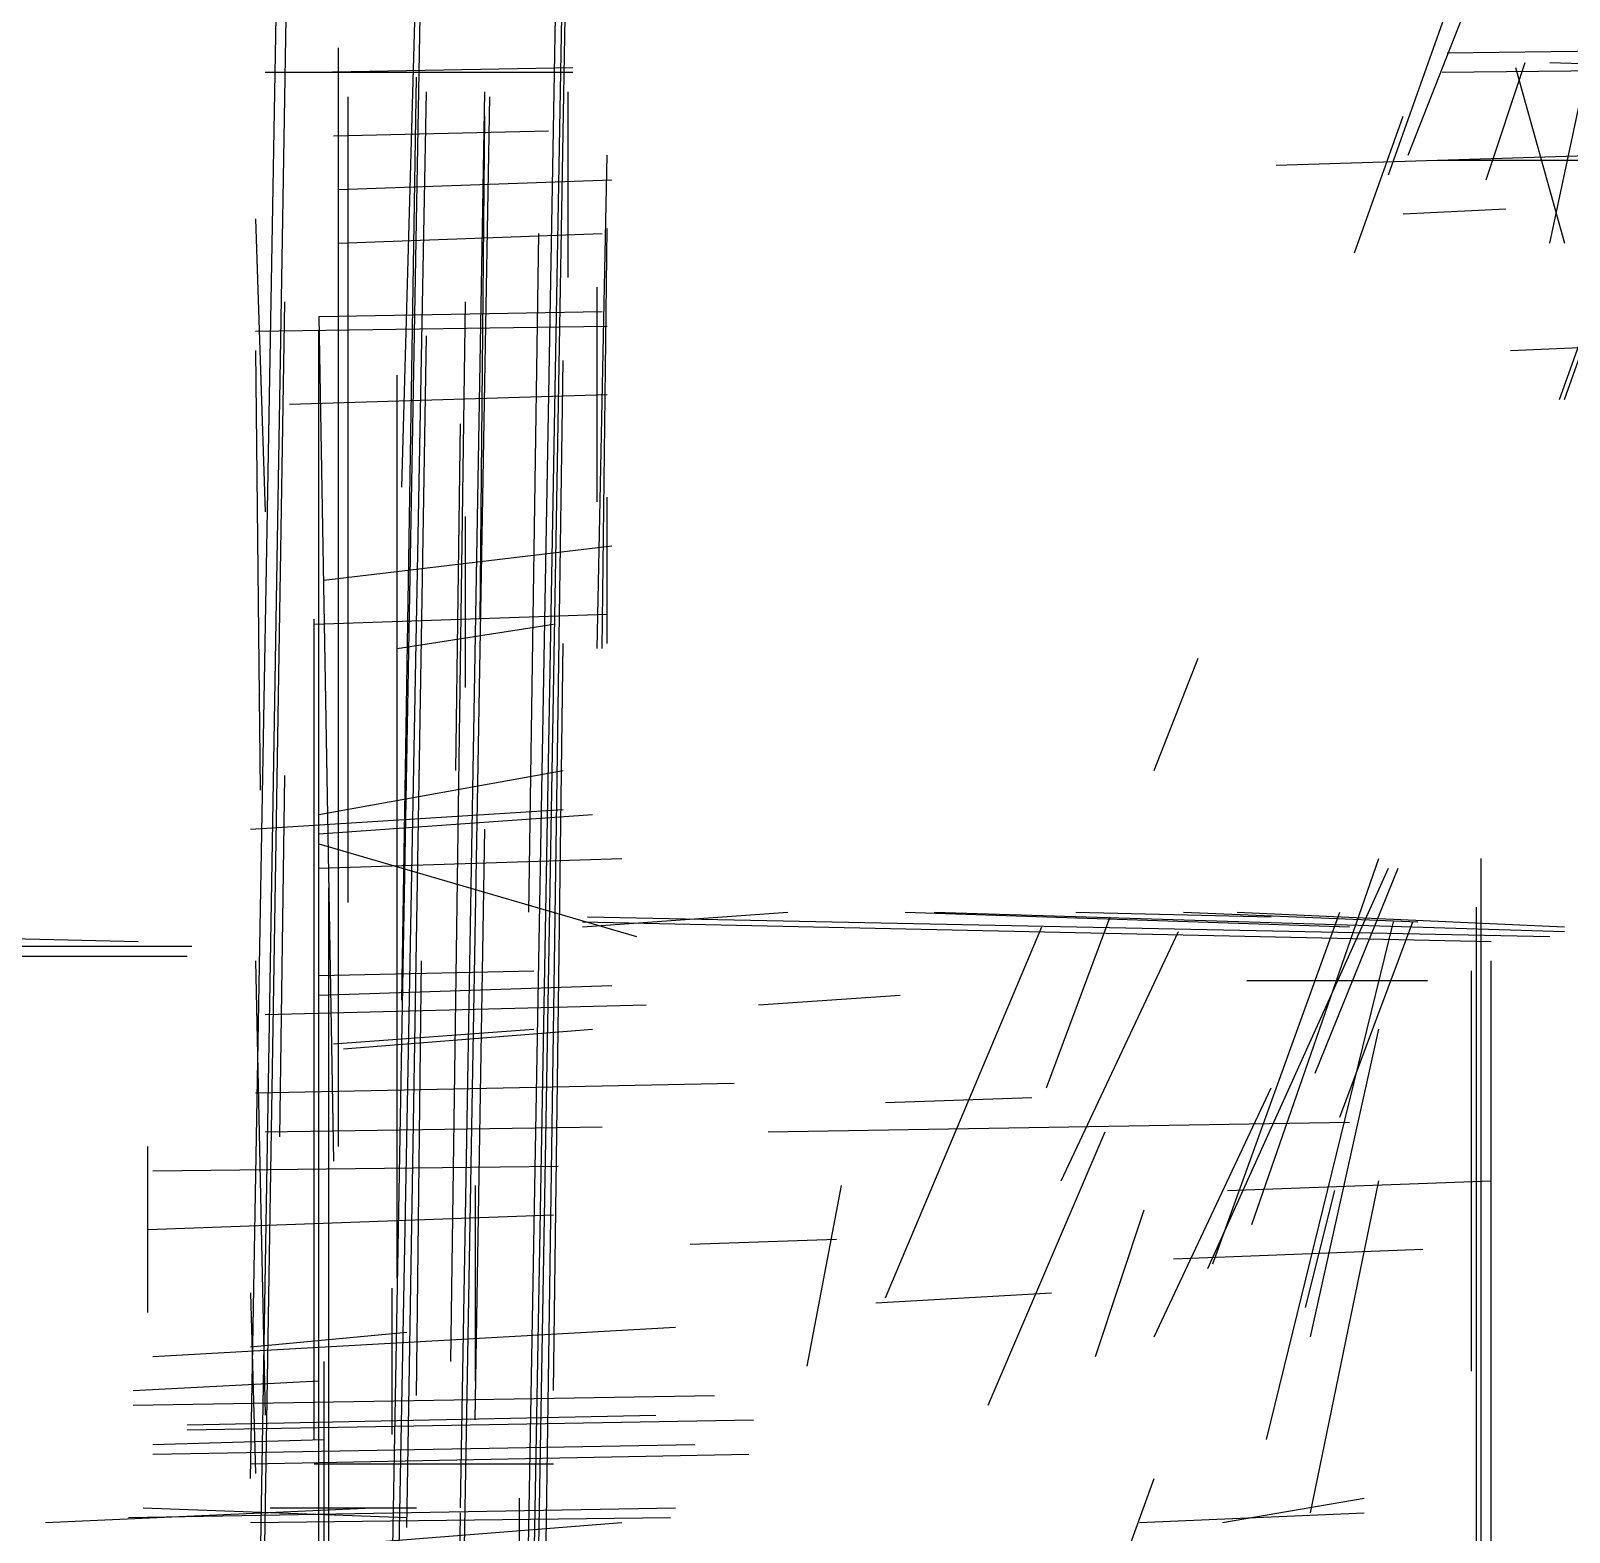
# Model space of a CAD drawing. Header units: metres. Extents: x 0.1 to 46.8, y -33.1 to 0.
# Drawn here: x 4.87 to 8.02, y -16.53 to -13.455 of the extents above; entities that cross this region are included whole.
import ezdxf

# ---------------------------------------------------------------- set-up
doc = ezdxf.new("R2010")
doc.units = ezdxf.units.M
doc.layers.add('Lines', color=7, linetype='Continuous')
doc.layers.add('Walls', color=2, linetype='Continuous')

msp = doc.modelspace()

# ---------------------------------------------------------------- linework, layer by layer
at = {"layer": 'Lines'}
for p, q in [((5.76, -23.91), (6.05, -7.4)), ((5.85, -19.49), (6.06, -7.59)), ((5.29, -19.6), (5.49, -7.62)), ((5.56, -19.48), (5.77, -7.6)), ((5.86, -19.5), (6.06, -7.83)), ((5.32, -16.42), (5.4, -11.88)), ((7.65, -13.75), (7.82, -13.27)), ((5.63, -14.39), (5.66, -13.31)), ((8.01, -14.21), (8.33, -13.31)), ((7.69, -13.71), (7.82, -13.38)), ((7.98, -13.89), (8.07, -13.47)), ((5.5, -15.74), (5.5, -13.49)), ((7.77, -13.5), (8.56, -13.49)), ((5.35, -13.54), (5.98, -13.54)), ((5.45, -13.54), (5.98, -13.53)), ((7.76, -13.54), (8.67, -13.53)), ((7.85, -13.76), (7.93, -13.52)), ((7.91, -13.53), (8.01, -13.89)), ((7.98, -13.52), (8.31, -13.53)), ((5.63, -15.44), (5.66, -13.55)), ((5.52, -15.24), (5.52, -13.59)), ((5.57, -19.48), (5.68, -13.58)), ((5.73, -18.19), (5.81, -13.59)), ((5.75, -16.48), (5.8, -13.58)), ((5.97, -13.96), (5.97, -13.58)), ((5.79, -14.66), (5.8, -13.63)), ((7.58, -13.91), (7.68, -13.63)), ((5.49, -13.67), (5.93, -13.66)), ((6.03, -14.72), (6.05, -13.71)), ((7.42, -13.73), (8.08, -13.71)), ((7.75, -13.72), (8.06, -13.72)), ((5.5, -13.78), (6.06, -13.76)), ((7.68, -13.83), (7.89, -13.82)), ((5.33, -13.84), (5.35, -14.44)), ((5.5, -13.89), (6.04, -13.87)), ((5.89, -15.26), (5.91, -13.87)), ((6.04, -14.72), (6.05, -13.86)), ((8, -14.21), (8.1, -13.93)), ((6.03, -14.42), (6.03, -13.98)), ((5.3, -19.6), (5.39, -14.01)), ((5.73, -16.18), (5.76, -14.01)), ((5.46, -14.04), (6.04, -14.03)), ((5.46, -14.04), (5.49, -15.77)), ((5.33, -14.07), (6.05, -14.06)), ((5.46, -17.49), (5.46, -14.07)), ((5.64, -16.52), (5.68, -14.08)), ((5.33, -14.11), (5.34, -15.01)), ((7.9, -14.11), (8.13, -14.1)), ((5.92, -16.94), (5.96, -14.13)), ((5.62, -16.01), (5.62, -14.16)), ((5.4, -14.22), (6.05, -14.2)), ((5.74, -14.97), (5.75, -14.26)), ((6.05, -14.71), (6.05, -14.41)), ((5.76, -14.8), (5.76, -14.45)), ((5.47, -14.58), (6.06, -14.51)), ((5.45, -14.67), (6.05, -14.65)), ((5.45, -16.34), (5.45, -14.66)), ((5.62, -14.72), (5.94, -14.67)), ((5.94, -16.24), (5.96, -14.71)), ((7.17, -14.97), (7.26, -14.74)), ((5.38, -15.72), (5.39, -14.98)), ((5.46, -15.06), (5.96, -14.97)), ((5.32, -15.09), (5.96, -15.05)), ((5.46, -15.1), (6.02, -15.06)), ((5.78, -16.3), (5.8, -15.09)), ((5.46, -15.12), (6.11, -15.31)), ((5.46, -15.17), (6.08, -15.15)), ((7.37, -15.9), (7.63, -15.15)), ((7.84, -18.29), (7.84, -15.15)), ((7.28, -15.99), (7.65, -15.17)), ((7.5, -15.59), (7.67, -15.17)), ((5.48, -16.92), (5.48, -15.21)), ((6, -15.29), (6.42, -15.26)), ((6.01, -15.27), (7.98, -15.31)), ((6.66, -15.26), (7.57, -15.29)), ((6.72, -15.26), (8.01, -15.3)), ((6.95, -15.62), (7.08, -15.27)), ((7.01, -15.26), (7.41, -15.27)), ((7.23, -15.26), (7.71, -15.28)), ((7.29, -15.98), (7.55, -15.26)), ((7.34, -15.26), (8.01, -15.29)), ((7.83, -18.3), (7.83, -15.25)), ((4.26, -15.3), (5.09, -15.32)), ((6, -15.28), (7.86, -15.32)), ((6.62, -16.05), (6.94, -15.29)), ((6.98, -15.81), (7.22, -15.3)), ((7.4, -16.34), (7.66, -15.28)), ((7.55, -15.68), (7.7, -15.28)), ((2.46, -15.33), (5.2, -15.33)), ((1.97, -15.35), (5.19, -15.35)), ((5.33, -15.36), (5.35, -16.29)), ((5.66, -16.25), (5.67, -15.36)), ((7.86, -18.28), (7.86, -15.36)), ((5.46, -15.39), (5.9, -15.38)), ((7.36, -15.4), (7.73, -15.4)), ((7.82, -16.2), (7.82, -15.38)), ((5.46, -15.43), (6.06, -15.41)), ((6.36, -15.45), (6.65, -15.43)), ((5.35, -15.47), (6.13, -15.45)), ((5.49, -15.53), (5.9, -15.5)), ((5.51, -15.54), (6.02, -15.5)), ((7.49, -16.13), (7.63, -15.5)), ((5.33, -15.63), (6.31, -15.61)), ((7.17, -16.13), (7.41, -15.62)), ((6.62, -15.65), (6.92, -15.64)), ((5.35, -15.71), (6.04, -15.7)), ((6.38, -15.71), (7.57, -15.69)), ((6.83, -16.27), (7.07, -15.71)), ((5.11, -16.08), (5.11, -15.74)), ((5.12, -15.79), (5.95, -15.78)), ((7.32, -15.83), (7.86, -15.81)), ((7.49, -16.49), (7.63, -15.81)), ((5.78, -15.82), (5.78, -16.22)), ((6.46, -16.19), (6.53, -15.82)), ((7.48, -16.07), (7.54, -15.83)), ((7.05, -16.17), (7.15, -15.87)), ((5.11, -15.91), (5.94, -15.88)), ((6.22, -15.94), (6.52, -15.93)), ((7.21, -15.97), (7.72, -15.95)), ((5.61, -16.33), (5.61, -16.03)), ((5.32, -16.04), (5.33, -16.41)), ((6.6, -16.06), (6.96, -16.04)), ((5.12, -16.17), (6.19, -16.11)), ((5.32, -16.15), (5.64, -16.12)), ((5.47, -16.18), (5.47, -16.74)), ((5.08, -16.24), (5.46, -16.22)), ((5.08, -16.27), (6.27, -16.25)), ((5.19, -16.31), (6.15, -16.29)), ((5.19, -16.32), (6.35, -16.3)), ((5.12, -16.35), (5.47, -16.34)), ((5.12, -16.37), (6.23, -16.35)), ((5.32, -16.39), (6.34, -16.37)), ((5.45, -16.39), (5.94, -16.39)), ((7.09, -16.64), (7.17, -16.42)), ((5.87, -16.46), (5.87, -16.81)), ((7.31, -16.51), (7.6, -16.46)), ((4.9, -16.51), (5.57, -16.48)), ((5.07, -16.5), (6.19, -16.48)), ((5.1, -16.48), (5.64, -16.5)), ((5.32, -16.51), (6.18, -16.5)), ((5.36, -16.48), (5.66, -16.48)), ((5.74, -17.42), (5.75, -16.49)), ((7.14, -16.51), (7.6, -16.49)), ((5.07, -16.59), (6.08, -16.51))]:
    msp.add_line(p, q, dxfattribs=at)
at = {"layer": 'Walls'}
for p, q in [((5.76, -23.91), (6.05, -7.4)), ((5.76, -23.91), (6.05, -7.4)), ((5.76, -23.91), (6.05, -7.4)), ((5.76, -23.91), (6.05, -7.4)), ((5.76, -23.91), (6.05, -7.4)), ((5.76, -23.91), (6.05, -7.4)), ((5.76, -23.91), (6.05, -7.4)), ((5.76, -23.91), (6.05, -7.4)), ((5.76, -23.91), (6.05, -7.4)), ((5.76, -23.91), (6.05, -7.4)), ((5.76, -23.91), (6.05, -7.4)), ((5.76, -23.91), (6.05, -7.4)), ((5.85, -19.49), (6.06, -7.59)), ((5.85, -19.49), (6.06, -7.59)), ((5.85, -19.49), (6.06, -7.59)), ((5.85, -19.49), (6.06, -7.59)), ((5.85, -19.49), (6.06, -7.59)), ((5.85, -19.49), (6.06, -7.59)), ((5.85, -19.49), (6.06, -7.59)), ((5.29, -19.6), (5.49, -7.62)), ((5.29, -19.6), (5.49, -7.62)), ((5.29, -19.6), (5.49, -7.62)), ((5.29, -19.6), (5.49, -7.62)), ((5.29, -19.6), (5.49, -7.62)), ((5.29, -19.6), (5.49, -7.62)), ((5.29, -19.6), (5.49, -7.62)), ((5.29, -19.6), (5.49, -7.62)), ((5.29, -19.6), (5.49, -7.62)), ((5.56, -19.48), (5.77, -7.6)), ((5.56, -19.48), (5.77, -7.6)), ((5.56, -19.48), (5.77, -7.6)), ((5.56, -19.48), (5.77, -7.6)), ((5.56, -19.48), (5.77, -7.6)), ((5.56, -19.48), (5.77, -7.6)), ((5.56, -19.48), (5.77, -7.6)), ((5.56, -19.48), (5.77, -7.6)), ((5.56, -19.48), (5.77, -7.6)), ((5.56, -19.48), (5.77, -7.6)), ((5.86, -19.5), (6.06, -7.83)), ((5.86, -19.5), (6.06, -7.83)), ((5.86, -19.5), (6.06, -7.83)), ((5.86, -19.5), (6.06, -7.83)), ((5.86, -19.5), (6.06, -7.83)), ((5.86, -19.5), (6.06, -7.83)), ((5.86, -19.5), (6.06, -7.83)), ((5.86, -19.5), (6.06, -7.83)), ((5.32, -16.42), (5.4, -11.88)), ((5.32, -16.42), (5.4, -11.88)), ((5.32, -16.42), (5.4, -11.88)), ((5.32, -16.42), (5.4, -11.88)), ((5.32, -16.42), (5.4, -11.88)), ((5.32, -16.42), (5.4, -11.88)), ((5.32, -16.42), (5.4, -11.88)), ((5.32, -16.42), (5.4, -11.88)), ((5.32, -16.42), (5.4, -11.88)), ((5.32, -16.42), (5.4, -11.88)), ((5.32, -16.42), (5.4, -11.88)), ((5.32, -16.42), (5.4, -11.88)), ((5.32, -16.42), (5.4, -11.88)), ((5.32, -16.42), (5.4, -11.88)), ((7.65, -13.75), (7.82, -13.27)), ((7.65, -13.75), (7.82, -13.27)), ((7.65, -13.75), (7.82, -13.27)), ((7.65, -13.75), (7.82, -13.27)), ((5.63, -14.39), (5.66, -13.31)), ((5.63, -14.39), (5.66, -13.31)), ((5.63, -14.39), (5.66, -13.31)), ((5.63, -14.39), (5.66, -13.31)), ((5.63, -14.39), (5.66, -13.31)), ((5.63, -14.39), (5.66, -13.31)), ((5.63, -14.39), (5.66, -13.31)), ((5.63, -14.39), (5.66, -13.31)), ((5.63, -14.39), (5.66, -13.31)), ((5.63, -14.39), (5.66, -13.31)), ((5.63, -14.39), (5.66, -13.31)), ((5.63, -14.39), (5.66, -13.31)), ((5.63, -14.39), (5.66, -13.31)), ((5.63, -14.39), (5.66, -13.31)), ((5.63, -14.39), (5.66, -13.31)), ((8.01, -14.21), (8.33, -13.31)), ((8.01, -14.21), (8.33, -13.31)), ((8.01, -14.21), (8.33, -13.31)), ((5.5, -15.74), (5.5, -13.49)), ((5.5, -15.74), (5.5, -13.49)), ((5.5, -15.74), (5.5, -13.49)), ((5.5, -15.74), (5.5, -13.49)), ((5.5, -15.74), (5.5, -13.49)), ((5.5, -15.74), (5.5, -13.49)), ((5.5, -15.74), (5.5, -13.49)), ((5.5, -15.74), (5.5, -13.49)), ((5.5, -15.74), (5.5, -13.49)), ((5.5, -15.74), (5.5, -13.49)), ((5.5, -15.74), (5.5, -13.49)), ((5.5, -15.74), (5.5, -13.49)), ((5.5, -15.74), (5.5, -13.49)), ((5.5, -15.74), (5.5, -13.49)), ((5.5, -15.74), (5.5, -13.49)), ((5.5, -15.74), (5.5, -13.49)), ((5.5, -15.74), (5.5, -13.49)), ((7.77, -13.5), (8.56, -13.49)), ((7.77, -13.5), (8.56, -13.49)), ((7.77, -13.5), (8.56, -13.49)), ((5.35, -13.54), (5.98, -13.54)), ((5.35, -13.54), (5.98, -13.54)), ((5.35, -13.54), (5.98, -13.54)), ((5.35, -13.54), (5.98, -13.54)), ((5.35, -13.54), (5.98, -13.54)), ((5.35, -13.54), (5.98, -13.54)), ((5.35, -13.54), (5.98, -13.54)), ((5.35, -13.54), (5.98, -13.54)), ((5.35, -13.54), (5.98, -13.54)), ((5.35, -13.54), (5.98, -13.54)), ((5.45, -13.54), (5.98, -13.53)), ((5.45, -13.54), (5.98, -13.53)), ((5.45, -13.54), (5.98, -13.53)), ((5.45, -13.54), (5.98, -13.53)), ((5.45, -13.54), (5.98, -13.53)), ((5.45, -13.54), (5.98, -13.53)), ((5.45, -13.54), (5.98, -13.53)), ((5.45, -13.54), (5.98, -13.53)), ((5.45, -13.54), (5.98, -13.53)), ((5.45, -13.54), (5.98, -13.53)), ((7.76, -13.54), (8.67, -13.53)), ((7.76, -13.54), (8.67, -13.53)), ((7.76, -13.54), (8.67, -13.53)), ((5.63, -15.44), (5.66, -13.55)), ((5.63, -15.44), (5.66, -13.55)), ((5.63, -15.44), (5.66, -13.55)), ((5.63, -15.44), (5.66, -13.55)), ((5.63, -15.44), (5.66, -13.55)), ((5.63, -15.44), (5.66, -13.55)), ((5.63, -15.44), (5.66, -13.55)), ((5.63, -15.44), (5.66, -13.55)), ((5.63, -15.44), (5.66, -13.55)), ((5.63, -15.44), (5.66, -13.55)), ((5.63, -15.44), (5.66, -13.55)), ((5.63, -15.44), (5.66, -13.55)), ((5.63, -15.44), (5.66, -13.55)), ((5.63, -15.44), (5.66, -13.55)), ((5.52, -15.24), (5.52, -13.59)), ((5.52, -15.24), (5.52, -13.59)), ((5.52, -15.24), (5.52, -13.59)), ((5.52, -15.24), (5.52, -13.59)), ((5.52, -15.24), (5.52, -13.59)), ((5.52, -15.24), (5.52, -13.59)), ((5.52, -15.24), (5.52, -13.59)), ((5.52, -15.24), (5.52, -13.59)), ((5.52, -15.24), (5.52, -13.59)), ((5.52, -15.24), (5.52, -13.59)), ((5.52, -15.24), (5.52, -13.59)), ((5.52, -15.24), (5.52, -13.59)), ((5.52, -15.24), (5.52, -13.59)), ((5.52, -15.24), (5.52, -13.59)), ((5.57, -19.48), (5.68, -13.58)), ((5.57, -19.48), (5.68, -13.58)), ((5.57, -19.48), (5.68, -13.58)), ((5.57, -19.48), (5.68, -13.58)), ((5.57, -19.48), (5.68, -13.58)), ((5.57, -19.48), (5.68, -13.58)), ((5.57, -19.48), (5.68, -13.58)), ((5.57, -19.48), (5.68, -13.58)), ((5.57, -19.48), (5.68, -13.58)), ((5.57, -19.48), (5.68, -13.58)), ((5.73, -18.19), (5.81, -13.59)), ((5.73, -18.19), (5.81, -13.59)), ((5.73, -18.19), (5.81, -13.59)), ((5.73, -18.19), (5.81, -13.59)), ((5.73, -18.19), (5.81, -13.59)), ((5.73, -18.19), (5.81, -13.59)), ((5.73, -18.19), (5.81, -13.59)), ((5.73, -18.19), (5.81, -13.59)), ((5.73, -18.19), (5.81, -13.59)), ((5.73, -18.19), (5.81, -13.59)), ((5.73, -18.19), (5.81, -13.59)), ((5.73, -18.19), (5.81, -13.59)), ((5.73, -18.19), (5.81, -13.59)), ((5.75, -16.48), (5.8, -13.58)), ((5.75, -16.48), (5.8, -13.58)), ((5.75, -16.48), (5.8, -13.58)), ((5.75, -16.48), (5.8, -13.58)), ((5.75, -16.48), (5.8, -13.58)), ((5.75, -16.48), (5.8, -13.58)), ((5.75, -16.48), (5.8, -13.58)), ((5.75, -16.48), (5.8, -13.58)), ((5.75, -16.48), (5.8, -13.58)), ((5.75, -16.48), (5.8, -13.58)), ((5.75, -16.48), (5.8, -13.58)), ((5.75, -16.48), (5.8, -13.58)), ((5.75, -16.48), (5.8, -13.58)), ((5.75, -16.48), (5.8, -13.58)), ((5.75, -16.48), (5.8, -13.58)), ((5.75, -16.48), (5.8, -13.58)), ((5.75, -16.48), (5.8, -13.58)), ((5.79, -14.66), (5.8, -13.63)), ((5.79, -14.66), (5.8, -13.63)), ((5.79, -14.66), (5.8, -13.63)), ((5.79, -14.66), (5.8, -13.63)), ((5.79, -14.66), (5.8, -13.63)), ((5.79, -14.66), (5.8, -13.63)), ((5.79, -14.66), (5.8, -13.63)), ((5.79, -14.66), (5.8, -13.63)), ((5.79, -14.66), (5.8, -13.63)), ((5.79, -14.66), (5.8, -13.63)), ((5.79, -14.66), (5.8, -13.63)), ((5.79, -14.66), (5.8, -13.63)), ((5.79, -14.66), (5.8, -13.63)), ((5.79, -14.66), (5.8, -13.63)), ((5.79, -14.66), (5.8, -13.63)), ((6.03, -14.72), (6.05, -13.71)), ((6.03, -14.72), (6.05, -13.71)), ((6.03, -14.72), (6.05, -13.71)), ((6.03, -14.72), (6.05, -13.71)), ((6.03, -14.72), (6.05, -13.71)), ((6.03, -14.72), (6.05, -13.71)), ((6.03, -14.72), (6.05, -13.71)), ((6.03, -14.72), (6.05, -13.71)), ((6.03, -14.72), (6.05, -13.71)), ((6.03, -14.72), (6.05, -13.71)), ((6.03, -14.72), (6.05, -13.71)), ((6.03, -14.72), (6.05, -13.71)), ((6.03, -14.72), (6.05, -13.71)), ((7.42, -13.73), (8.08, -13.71)), ((7.42, -13.73), (8.08, -13.71)), ((7.42, -13.73), (8.08, -13.71)), ((7.42, -13.73), (8.08, -13.71)), ((5.5, -13.78), (6.06, -13.76)), ((5.5, -13.78), (6.06, -13.76)), ((5.5, -13.78), (6.06, -13.76)), ((5.5, -13.78), (6.06, -13.76)), ((5.5, -13.78), (6.06, -13.76)), ((5.5, -13.78), (6.06, -13.76)), ((5.5, -13.78), (6.06, -13.76)), ((5.5, -13.78), (6.06, -13.76)), ((5.33, -13.84), (5.35, -14.44)), ((5.33, -13.84), (5.35, -14.44)), ((5.33, -13.84), (5.35, -14.44)), ((5.33, -13.84), (5.35, -14.44)), ((5.33, -13.84), (5.35, -14.44)), ((5.33, -13.84), (5.35, -14.44)), ((5.33, -13.84), (5.35, -14.44)), ((5.33, -13.84), (5.35, -14.44)), ((5.33, -13.84), (5.35, -14.44)), ((5.33, -13.84), (5.35, -14.44)), ((5.33, -13.84), (5.35, -14.44)), ((5.33, -13.84), (5.35, -14.44)), ((5.33, -13.84), (5.35, -14.44)), ((5.33, -13.84), (5.35, -14.44)), ((5.5, -13.89), (6.04, -13.87)), ((5.5, -13.89), (6.04, -13.87)), ((5.5, -13.89), (6.04, -13.87)), ((5.5, -13.89), (6.04, -13.87)), ((5.5, -13.89), (6.04, -13.87)), ((5.5, -13.89), (6.04, -13.87)), ((5.5, -13.89), (6.04, -13.87)), ((5.5, -13.89), (6.04, -13.87)), ((5.5, -13.89), (6.04, -13.87)), ((5.89, -15.26), (5.91, -13.87)), ((5.89, -15.26), (5.91, -13.87)), ((5.89, -15.26), (5.91, -13.87)), ((5.89, -15.26), (5.91, -13.87)), ((5.89, -15.26), (5.91, -13.87)), ((5.89, -15.26), (5.91, -13.87)), ((5.89, -15.26), (5.91, -13.87)), ((5.89, -15.26), (5.91, -13.87)), ((5.89, -15.26), (5.91, -13.87)), ((5.89, -15.26), (5.91, -13.87)), ((5.89, -15.26), (5.91, -13.87)), ((5.89, -15.26), (5.91, -13.87)), ((5.89, -15.26), (5.91, -13.87)), ((5.89, -15.26), (5.91, -13.87)), ((5.89, -15.26), (5.91, -13.87)), ((5.89, -15.26), (5.91, -13.87)), ((6.04, -14.72), (6.05, -13.86)), ((6.04, -14.72), (6.05, -13.86)), ((6.04, -14.72), (6.05, -13.86)), ((6.04, -14.72), (6.05, -13.86)), ((6.04, -14.72), (6.05, -13.86)), ((6.04, -14.72), (6.05, -13.86)), ((6.04, -14.72), (6.05, -13.86)), ((6.04, -14.72), (6.05, -13.86)), ((6.04, -14.72), (6.05, -13.86)), ((6.04, -14.72), (6.05, -13.86)), ((6.04, -14.72), (6.05, -13.86)), ((6.04, -14.72), (6.05, -13.86)), ((6.04, -14.72), (6.05, -13.86)), ((5.3, -19.6), (5.39, -14.01)), ((5.3, -19.6), (5.39, -14.01)), ((5.3, -19.6), (5.39, -14.01)), ((5.3, -19.6), (5.39, -14.01)), ((5.3, -19.6), (5.39, -14.01)), ((5.3, -19.6), (5.39, -14.01)), ((5.3, -19.6), (5.39, -14.01)), ((5.3, -19.6), (5.39, -14.01)), ((5.3, -19.6), (5.39, -14.01)), ((5.73, -16.18), (5.76, -14.01)), ((5.73, -16.18), (5.76, -14.01)), ((5.73, -16.18), (5.76, -14.01)), ((5.73, -16.18), (5.76, -14.01)), ((5.73, -16.18), (5.76, -14.01)), ((5.73, -16.18), (5.76, -14.01)), ((5.73, -16.18), (5.76, -14.01)), ((5.73, -16.18), (5.76, -14.01)), ((5.73, -16.18), (5.76, -14.01)), ((5.73, -16.18), (5.76, -14.01)), ((5.73, -16.18), (5.76, -14.01)), ((5.73, -16.18), (5.76, -14.01)), ((5.73, -16.18), (5.76, -14.01)), ((5.73, -16.18), (5.76, -14.01)), ((5.73, -16.18), (5.76, -14.01)), ((5.73, -16.18), (5.76, -14.01)), ((5.73, -16.18), (5.76, -14.01)), ((5.46, -14.04), (6.04, -14.03)), ((5.46, -14.04), (6.04, -14.03)), ((5.46, -14.04), (6.04, -14.03)), ((5.46, -14.04), (6.04, -14.03)), ((5.46, -14.04), (6.04, -14.03)), ((5.46, -14.04), (6.04, -14.03)), ((5.46, -14.04), (6.04, -14.03)), ((5.46, -14.04), (6.04, -14.03)), ((5.46, -14.04), (6.04, -14.03)), ((5.46, -14.04), (5.49, -15.77)), ((5.46, -14.04), (5.49, -15.77)), ((5.46, -14.04), (5.49, -15.77)), ((5.46, -14.04), (5.49, -15.77)), ((5.46, -14.04), (5.49, -15.77)), ((5.46, -14.04), (5.49, -15.77)), ((5.46, -14.04), (5.49, -15.77)), ((5.46, -14.04), (5.49, -15.77)), ((5.46, -14.04), (5.49, -15.77)), ((5.46, -14.04), (5.49, -15.77)), ((5.46, -14.04), (5.49, -15.77)), ((5.46, -14.04), (5.49, -15.77)), ((5.46, -14.04), (5.49, -15.77)), ((5.46, -14.04), (5.49, -15.77)), ((5.46, -14.04), (5.49, -15.77)), ((5.46, -14.04), (5.49, -15.77)), ((5.33, -14.07), (6.05, -14.06)), ((5.33, -14.07), (6.05, -14.06)), ((5.33, -14.07), (6.05, -14.06)), ((5.33, -14.07), (6.05, -14.06)), ((5.33, -14.07), (6.05, -14.06)), ((5.33, -14.07), (6.05, -14.06)), ((5.33, -14.07), (6.05, -14.06)), ((5.33, -14.07), (6.05, -14.06)), ((5.46, -17.49), (5.46, -14.07)), ((5.46, -17.49), (5.46, -14.07)), ((5.46, -17.49), (5.46, -14.07)), ((5.46, -17.49), (5.46, -14.07)), ((5.46, -17.49), (5.46, -14.07)), ((5.46, -17.49), (5.46, -14.07)), ((5.46, -17.49), (5.46, -14.07)), ((5.46, -17.49), (5.46, -14.07)), ((5.46, -17.49), (5.46, -14.07)), ((5.46, -17.49), (5.46, -14.07)), ((5.46, -17.49), (5.46, -14.07)), ((5.46, -17.49), (5.46, -14.07)), ((5.46, -17.49), (5.46, -14.07)), ((5.46, -17.49), (5.46, -14.07)), ((5.64, -16.52), (5.68, -14.08)), ((5.64, -16.52), (5.68, -14.08)), ((5.64, -16.52), (5.68, -14.08)), ((5.64, -16.52), (5.68, -14.08)), ((5.64, -16.52), (5.68, -14.08)), ((5.64, -16.52), (5.68, -14.08)), ((5.64, -16.52), (5.68, -14.08)), ((5.64, -16.52), (5.68, -14.08)), ((5.64, -16.52), (5.68, -14.08)), ((5.64, -16.52), (5.68, -14.08)), ((5.64, -16.52), (5.68, -14.08)), ((5.64, -16.52), (5.68, -14.08)), ((5.64, -16.52), (5.68, -14.08)), ((5.64, -16.52), (5.68, -14.08)), ((5.64, -16.52), (5.68, -14.08)), ((5.64, -16.52), (5.68, -14.08)), ((5.64, -16.52), (5.68, -14.08)), ((5.64, -16.52), (5.68, -14.08)), ((5.33, -14.11), (5.34, -15.01)), ((5.33, -14.11), (5.34, -15.01)), ((5.33, -14.11), (5.34, -15.01)), ((5.33, -14.11), (5.34, -15.01)), ((5.33, -14.11), (5.34, -15.01)), ((5.33, -14.11), (5.34, -15.01)), ((5.33, -14.11), (5.34, -15.01)), ((5.33, -14.11), (5.34, -15.01)), ((5.33, -14.11), (5.34, -15.01)), ((5.33, -14.11), (5.34, -15.01)), ((5.33, -14.11), (5.34, -15.01)), ((5.33, -14.11), (5.34, -15.01)), ((5.33, -14.11), (5.34, -15.01)), ((5.33, -14.11), (5.34, -15.01)), ((5.33, -14.11), (5.34, -15.01)), ((5.33, -14.11), (5.34, -15.01)), ((5.92, -16.94), (5.96, -14.13)), ((5.92, -16.94), (5.96, -14.13)), ((5.92, -16.94), (5.96, -14.13)), ((5.92, -16.94), (5.96, -14.13)), ((5.92, -16.94), (5.96, -14.13)), ((5.92, -16.94), (5.96, -14.13)), ((5.92, -16.94), (5.96, -14.13)), ((5.92, -16.94), (5.96, -14.13)), ((5.92, -16.94), (5.96, -14.13)), ((5.92, -16.94), (5.96, -14.13)), ((5.92, -16.94), (5.96, -14.13)), ((5.92, -16.94), (5.96, -14.13)), ((5.92, -16.94), (5.96, -14.13)), ((5.62, -16.01), (5.62, -14.16)), ((5.62, -16.01), (5.62, -14.16)), ((5.62, -16.01), (5.62, -14.16)), ((5.62, -16.01), (5.62, -14.16)), ((5.62, -16.01), (5.62, -14.16)), ((5.62, -16.01), (5.62, -14.16)), ((5.62, -16.01), (5.62, -14.16)), ((5.62, -16.01), (5.62, -14.16)), ((5.62, -16.01), (5.62, -14.16)), ((5.62, -16.01), (5.62, -14.16)), ((5.62, -16.01), (5.62, -14.16)), ((5.62, -16.01), (5.62, -14.16)), ((5.62, -16.01), (5.62, -14.16)), ((5.62, -16.01), (5.62, -14.16)), ((5.62, -16.01), (5.62, -14.16)), ((5.62, -16.01), (5.62, -14.16)), ((5.62, -16.01), (5.62, -14.16)), ((5.62, -16.01), (5.62, -14.16)), ((5.4, -14.22), (6.05, -14.2)), ((5.4, -14.22), (6.05, -14.2)), ((5.4, -14.22), (6.05, -14.2)), ((5.4, -14.22), (6.05, -14.2)), ((5.4, -14.22), (6.05, -14.2)), ((5.4, -14.22), (6.05, -14.2)), ((5.4, -14.22), (6.05, -14.2)), ((5.4, -14.22), (6.05, -14.2)), ((5.74, -14.97), (5.75, -14.26)), ((5.74, -14.97), (5.75, -14.26)), ((5.74, -14.97), (5.75, -14.26)), ((5.74, -14.97), (5.75, -14.26)), ((5.74, -14.97), (5.75, -14.26)), ((5.74, -14.97), (5.75, -14.26)), ((5.74, -14.97), (5.75, -14.26)), ((5.74, -14.97), (5.75, -14.26)), ((5.74, -14.97), (5.75, -14.26)), ((5.74, -14.97), (5.75, -14.26)), ((5.74, -14.97), (5.75, -14.26)), ((5.74, -14.97), (5.75, -14.26)), ((5.74, -14.97), (5.75, -14.26)), ((5.74, -14.97), (5.75, -14.26)), ((5.74, -14.97), (5.75, -14.26)), ((5.74, -14.97), (5.75, -14.26)), ((5.47, -14.58), (6.06, -14.51)), ((5.47, -14.58), (6.06, -14.51)), ((5.47, -14.58), (6.06, -14.51)), ((5.47, -14.58), (6.06, -14.51)), ((5.47, -14.58), (6.06, -14.51)), ((5.47, -14.58), (6.06, -14.51)), ((5.47, -14.58), (6.06, -14.51)), ((5.47, -14.58), (6.06, -14.51)), ((5.47, -14.58), (6.06, -14.51)), ((5.45, -14.67), (6.05, -14.65)), ((5.45, -14.67), (6.05, -14.65)), ((5.45, -14.67), (6.05, -14.65)), ((5.45, -14.67), (6.05, -14.65)), ((5.45, -14.67), (6.05, -14.65)), ((5.45, -14.67), (6.05, -14.65)), ((5.45, -14.67), (6.05, -14.65)), ((5.45, -14.67), (6.05, -14.65)), ((5.45, -14.67), (6.05, -14.65)), ((5.45, -16.34), (5.45, -14.66)), ((5.45, -16.34), (5.45, -14.66)), ((5.45, -16.34), (5.45, -14.66)), ((5.45, -16.34), (5.45, -14.66)), ((5.45, -16.34), (5.45, -14.66)), ((5.45, -16.34), (5.45, -14.66)), ((5.45, -16.34), (5.45, -14.66)), ((5.45, -16.34), (5.45, -14.66)), ((5.45, -16.34), (5.45, -14.66)), ((5.45, -16.34), (5.45, -14.66)), ((5.45, -16.34), (5.45, -14.66)), ((5.45, -16.34), (5.45, -14.66)), ((5.45, -16.34), (5.45, -14.66)), ((5.45, -16.34), (5.45, -14.66)), ((5.45, -16.34), (5.45, -14.66)), ((5.94, -16.24), (5.96, -14.71)), ((5.94, -16.24), (5.96, -14.71)), ((5.94, -16.24), (5.96, -14.71)), ((5.94, -16.24), (5.96, -14.71)), ((5.94, -16.24), (5.96, -14.71)), ((5.94, -16.24), (5.96, -14.71)), ((5.94, -16.24), (5.96, -14.71)), ((5.94, -16.24), (5.96, -14.71)), ((5.94, -16.24), (5.96, -14.71)), ((5.94, -16.24), (5.96, -14.71)), ((5.94, -16.24), (5.96, -14.71)), ((5.94, -16.24), (5.96, -14.71)), ((5.94, -16.24), (5.96, -14.71)), ((5.94, -16.24), (5.96, -14.71)), ((5.38, -15.72), (5.39, -14.98)), ((5.38, -15.72), (5.39, -14.98)), ((5.38, -15.72), (5.39, -14.98)), ((5.38, -15.72), (5.39, -14.98)), ((5.38, -15.72), (5.39, -14.98)), ((5.38, -15.72), (5.39, -14.98)), ((5.38, -15.72), (5.39, -14.98)), ((5.38, -15.72), (5.39, -14.98)), ((5.38, -15.72), (5.39, -14.98)), ((5.38, -15.72), (5.39, -14.98)), ((5.38, -15.72), (5.39, -14.98)), ((5.38, -15.72), (5.39, -14.98)), ((5.38, -15.72), (5.39, -14.98)), ((5.38, -15.72), (5.39, -14.98)), ((5.38, -15.72), (5.39, -14.98)), ((5.38, -15.72), (5.39, -14.98)), ((5.38, -15.72), (5.39, -14.98)), ((5.46, -15.06), (5.96, -14.97)), ((5.46, -15.06), (5.96, -14.97)), ((5.46, -15.06), (5.96, -14.97)), ((5.46, -15.06), (5.96, -14.97)), ((5.46, -15.06), (5.96, -14.97)), ((5.46, -15.06), (5.96, -14.97)), ((5.46, -15.06), (5.96, -14.97)), ((5.46, -15.06), (5.96, -14.97)), ((5.46, -15.06), (5.96, -14.97)), ((5.32, -15.09), (5.96, -15.05)), ((5.32, -15.09), (5.96, -15.05)), ((5.32, -15.09), (5.96, -15.05)), ((5.32, -15.09), (5.96, -15.05)), ((5.32, -15.09), (5.96, -15.05)), ((5.32, -15.09), (5.96, -15.05)), ((5.32, -15.09), (5.96, -15.05)), ((5.32, -15.09), (5.96, -15.05)), ((5.32, -15.09), (5.96, -15.05)), ((5.46, -15.1), (6.02, -15.06)), ((5.46, -15.1), (6.02, -15.06)), ((5.46, -15.1), (6.02, -15.06)), ((5.46, -15.1), (6.02, -15.06)), ((5.46, -15.1), (6.02, -15.06)), ((5.46, -15.1), (6.02, -15.06)), ((5.46, -15.1), (6.02, -15.06)), ((5.46, -15.1), (6.02, -15.06)), ((5.78, -16.3), (5.8, -15.09)), ((5.78, -16.3), (5.8, -15.09)), ((5.78, -16.3), (5.8, -15.09)), ((5.78, -16.3), (5.8, -15.09)), ((5.78, -16.3), (5.8, -15.09)), ((5.78, -16.3), (5.8, -15.09)), ((5.78, -16.3), (5.8, -15.09)), ((5.78, -16.3), (5.8, -15.09)), ((5.78, -16.3), (5.8, -15.09)), ((5.78, -16.3), (5.8, -15.09)), ((5.78, -16.3), (5.8, -15.09)), ((5.78, -16.3), (5.8, -15.09)), ((5.78, -16.3), (5.8, -15.09)), ((5.46, -15.17), (6.08, -15.15)), ((5.46, -15.17), (6.08, -15.15)), ((5.46, -15.17), (6.08, -15.15)), ((5.46, -15.17), (6.08, -15.15)), ((5.46, -15.17), (6.08, -15.15)), ((5.46, -15.17), (6.08, -15.15)), ((5.46, -15.17), (6.08, -15.15)), ((5.46, -15.17), (6.08, -15.15)), ((5.46, -15.17), (6.08, -15.15)), ((5.46, -15.17), (6.08, -15.15)), ((5.46, -15.17), (6.08, -15.15)), ((7.37, -15.9), (7.63, -15.15)), ((7.37, -15.9), (7.63, -15.15)), ((7.37, -15.9), (7.63, -15.15)), ((7.37, -15.9), (7.63, -15.15)), ((7.37, -15.9), (7.63, -15.15)), ((7.37, -15.9), (7.63, -15.15)), ((7.37, -15.9), (7.63, -15.15)), ((7.84, -18.29), (7.84, -15.15)), ((7.84, -18.29), (7.84, -15.15)), ((7.84, -18.29), (7.84, -15.15)), ((7.28, -15.99), (7.65, -15.17)), ((7.28, -15.99), (7.65, -15.17)), ((7.28, -15.99), (7.65, -15.17)), ((7.28, -15.99), (7.65, -15.17)), ((5.48, -16.92), (5.48, -15.21)), ((5.48, -16.92), (5.48, -15.21)), ((5.48, -16.92), (5.48, -15.21)), ((5.48, -16.92), (5.48, -15.21)), ((5.48, -16.92), (5.48, -15.21)), ((5.48, -16.92), (5.48, -15.21)), ((5.48, -16.92), (5.48, -15.21)), ((5.48, -16.92), (5.48, -15.21)), ((5.48, -16.92), (5.48, -15.21)), ((5.48, -16.92), (5.48, -15.21)), ((5.48, -16.92), (5.48, -15.21)), ((5.48, -16.92), (5.48, -15.21)), ((5.48, -16.92), (5.48, -15.21)), ((5.48, -16.92), (5.48, -15.21)), ((6.01, -15.27), (7.98, -15.31)), ((6.01, -15.27), (7.98, -15.31)), ((6.01, -15.27), (7.98, -15.31)), ((6.01, -15.27), (7.98, -15.31)), ((6.66, -15.26), (7.57, -15.29)), ((6.66, -15.26), (7.57, -15.29)), ((6.66, -15.26), (7.57, -15.29)), ((6.66, -15.26), (7.57, -15.29)), ((6.66, -15.26), (7.57, -15.29)), ((6.66, -15.26), (7.57, -15.29)), ((6.72, -15.26), (8.01, -15.3)), ((6.72, -15.26), (8.01, -15.3)), ((6.72, -15.26), (8.01, -15.3)), ((6.72, -15.26), (8.01, -15.3)), ((6.72, -15.26), (8.01, -15.3)), ((6.72, -15.26), (8.01, -15.3)), ((6.72, -15.26), (8.01, -15.3)), ((7.29, -15.98), (7.55, -15.26)), ((7.29, -15.98), (7.55, -15.26)), ((7.29, -15.98), (7.55, -15.26)), ((7.29, -15.98), (7.55, -15.26)), ((7.29, -15.98), (7.55, -15.26)), ((7.29, -15.98), (7.55, -15.26)), ((7.29, -15.98), (7.55, -15.26)), ((7.34, -15.26), (8.01, -15.29)), ((7.34, -15.26), (8.01, -15.29)), ((7.34, -15.26), (8.01, -15.29)), ((7.34, -15.26), (8.01, -15.29)), ((7.34, -15.26), (8.01, -15.29)), ((7.34, -15.26), (8.01, -15.29)), ((7.83, -18.3), (7.83, -15.25)), ((7.83, -18.3), (7.83, -15.25)), ((7.83, -18.3), (7.83, -15.25)), ((4.26, -15.3), (5.09, -15.32)), ((6, -15.28), (7.86, -15.32)), ((6, -15.28), (7.86, -15.32)), ((6, -15.28), (7.86, -15.32)), ((6, -15.28), (7.86, -15.32)), ((6.62, -16.05), (6.94, -15.29)), ((6.62, -16.05), (6.94, -15.29)), ((6.62, -16.05), (6.94, -15.29)), ((6.62, -16.05), (6.94, -15.29)), ((6.62, -16.05), (6.94, -15.29)), ((6.62, -16.05), (6.94, -15.29)), ((6.62, -16.05), (6.94, -15.29)), ((6.98, -15.81), (7.22, -15.3)), ((6.98, -15.81), (7.22, -15.3)), ((6.98, -15.81), (7.22, -15.3)), ((6.98, -15.81), (7.22, -15.3)), ((6.98, -15.81), (7.22, -15.3)), ((6.98, -15.81), (7.22, -15.3)), ((7.4, -16.34), (7.66, -15.28)), ((7.4, -16.34), (7.66, -15.28)), ((7.4, -16.34), (7.66, -15.28)), ((7.4, -16.34), (7.66, -15.28)), ((7.4, -16.34), (7.66, -15.28)), ((2.46, -15.33), (5.2, -15.33)), ((2.46, -15.33), (5.2, -15.33)), ((2.46, -15.33), (5.2, -15.33)), ((2.46, -15.33), (5.2, -15.33)), ((1.97, -15.35), (5.19, -15.35)), ((1.97, -15.35), (5.19, -15.35)), ((1.97, -15.35), (5.19, -15.35)), ((1.97, -15.35), (5.19, -15.35)), ((1.97, -15.35), (5.19, -15.35)), ((5.33, -15.36), (5.35, -16.29)), ((5.33, -15.36), (5.35, -16.29)), ((5.33, -15.36), (5.35, -16.29)), ((5.33, -15.36), (5.35, -16.29)), ((5.33, -15.36), (5.35, -16.29)), ((5.33, -15.36), (5.35, -16.29)), ((5.33, -15.36), (5.35, -16.29)), ((5.33, -15.36), (5.35, -16.29)), ((5.33, -15.36), (5.35, -16.29)), ((5.33, -15.36), (5.35, -16.29)), ((5.33, -15.36), (5.35, -16.29)), ((5.33, -15.36), (5.35, -16.29)), ((5.33, -15.36), (5.35, -16.29)), ((5.66, -16.25), (5.67, -15.36)), ((5.66, -16.25), (5.67, -15.36)), ((5.66, -16.25), (5.67, -15.36)), ((5.66, -16.25), (5.67, -15.36)), ((5.66, -16.25), (5.67, -15.36)), ((5.66, -16.25), (5.67, -15.36)), ((5.66, -16.25), (5.67, -15.36)), ((5.66, -16.25), (5.67, -15.36)), ((5.66, -16.25), (5.67, -15.36)), ((5.66, -16.25), (5.67, -15.36)), ((5.66, -16.25), (5.67, -15.36)), ((5.66, -16.25), (5.67, -15.36)), ((5.66, -16.25), (5.67, -15.36)), ((5.66, -16.25), (5.67, -15.36)), ((5.66, -16.25), (5.67, -15.36)), ((7.86, -18.28), (7.86, -15.36)), ((7.86, -18.28), (7.86, -15.36)), ((7.86, -18.28), (7.86, -15.36)), ((7.86, -18.28), (7.86, -15.36)), ((5.46, -15.43), (6.06, -15.41)), ((5.46, -15.43), (6.06, -15.41)), ((5.46, -15.43), (6.06, -15.41)), ((5.46, -15.43), (6.06, -15.41)), ((5.46, -15.43), (6.06, -15.41)), ((5.46, -15.43), (6.06, -15.41)), ((5.46, -15.43), (6.06, -15.41)), ((5.46, -15.43), (6.06, -15.41)), ((5.46, -15.43), (6.06, -15.41)), ((5.46, -15.43), (6.06, -15.41)), ((5.35, -15.47), (6.13, -15.45)), ((5.35, -15.47), (6.13, -15.45)), ((5.35, -15.47), (6.13, -15.45)), ((5.35, -15.47), (6.13, -15.45)), ((5.35, -15.47), (6.13, -15.45)), ((5.35, -15.47), (6.13, -15.45)), ((5.35, -15.47), (6.13, -15.45)), ((5.35, -15.47), (6.13, -15.45)), ((5.35, -15.47), (6.13, -15.45)), ((5.51, -15.54), (6.02, -15.5)), ((5.51, -15.54), (6.02, -15.5)), ((5.51, -15.54), (6.02, -15.5)), ((5.51, -15.54), (6.02, -15.5)), ((5.51, -15.54), (6.02, -15.5)), ((5.51, -15.54), (6.02, -15.5)), ((5.51, -15.54), (6.02, -15.5)), ((5.51, -15.54), (6.02, -15.5)), ((5.51, -15.54), (6.02, -15.5)), ((5.51, -15.54), (6.02, -15.5)), ((5.51, -15.54), (6.02, -15.5)), ((7.49, -16.13), (7.63, -15.5)), ((7.49, -16.13), (7.63, -15.5)), ((7.49, -16.13), (7.63, -15.5)), ((5.33, -15.63), (6.31, -15.61)), ((5.33, -15.63), (6.31, -15.61)), ((5.33, -15.63), (6.31, -15.61)), ((5.33, -15.63), (6.31, -15.61)), ((5.33, -15.63), (6.31, -15.61)), ((5.33, -15.63), (6.31, -15.61)), ((5.33, -15.63), (6.31, -15.61)), ((5.33, -15.63), (6.31, -15.61)), ((5.33, -15.63), (6.31, -15.61)), ((5.33, -15.63), (6.31, -15.61)), ((5.33, -15.63), (6.31, -15.61)), ((5.33, -15.63), (6.31, -15.61)), ((5.33, -15.63), (6.31, -15.61)), ((5.33, -15.63), (6.31, -15.61)), ((5.33, -15.63), (6.31, -15.61)), ((7.17, -16.13), (7.41, -15.62)), ((7.17, -16.13), (7.41, -15.62)), ((7.17, -16.13), (7.41, -15.62)), ((7.17, -16.13), (7.41, -15.62)), ((7.17, -16.13), (7.41, -15.62)), ((7.17, -16.13), (7.41, -15.62)), ((5.35, -15.71), (6.04, -15.7)), ((5.35, -15.71), (6.04, -15.7)), ((5.35, -15.71), (6.04, -15.7)), ((5.35, -15.71), (6.04, -15.7)), ((5.35, -15.71), (6.04, -15.7)), ((5.35, -15.71), (6.04, -15.7)), ((5.35, -15.71), (6.04, -15.7)), ((5.35, -15.71), (6.04, -15.7)), ((5.35, -15.71), (6.04, -15.7)), ((5.35, -15.71), (6.04, -15.7)), ((5.35, -15.71), (6.04, -15.7)), ((5.35, -15.71), (6.04, -15.7)), ((5.35, -15.71), (6.04, -15.7)), ((5.35, -15.71), (6.04, -15.7)), ((5.35, -15.71), (6.04, -15.7)), ((5.35, -15.71), (6.04, -15.7)), ((5.35, -15.71), (6.04, -15.7)), ((6.38, -15.71), (7.57, -15.69)), ((6.38, -15.71), (7.57, -15.69)), ((6.38, -15.71), (7.57, -15.69)), ((6.38, -15.71), (7.57, -15.69)), ((6.38, -15.71), (7.57, -15.69)), ((6.38, -15.71), (7.57, -15.69)), ((6.83, -16.27), (7.07, -15.71)), ((6.83, -16.27), (7.07, -15.71)), ((6.83, -16.27), (7.07, -15.71)), ((6.83, -16.27), (7.07, -15.71)), ((6.83, -16.27), (7.07, -15.71)), ((6.83, -16.27), (7.07, -15.71)), ((6.83, -16.27), (7.07, -15.71)), ((5.12, -15.79), (5.95, -15.78)), ((5.12, -15.79), (5.95, -15.78)), ((5.12, -15.79), (5.95, -15.78)), ((5.12, -15.79), (5.95, -15.78)), ((5.12, -15.79), (5.95, -15.78)), ((5.12, -15.79), (5.95, -15.78)), ((5.12, -15.79), (5.95, -15.78)), ((5.12, -15.79), (5.95, -15.78)), ((5.12, -15.79), (5.95, -15.78)), ((5.12, -15.79), (5.95, -15.78)), ((5.12, -15.79), (5.95, -15.78)), ((5.12, -15.79), (5.95, -15.78)), ((5.12, -15.79), (5.95, -15.78)), ((5.12, -15.79), (5.95, -15.78)), ((5.12, -15.79), (5.95, -15.78)), ((5.12, -15.79), (5.95, -15.78)), ((5.12, -15.79), (5.95, -15.78)), ((5.12, -15.79), (5.95, -15.78)), ((5.12, -15.79), (5.95, -15.78)), ((5.12, -15.79), (5.95, -15.78)), ((5.12, -15.79), (5.95, -15.78)), ((5.12, -15.79), (5.95, -15.78)), ((7.32, -15.83), (7.86, -15.81)), ((7.32, -15.83), (7.86, -15.81)), ((7.32, -15.83), (7.86, -15.81)), ((7.32, -15.83), (7.86, -15.81)), ((7.32, -15.83), (7.86, -15.81)), ((7.32, -15.83), (7.86, -15.81)), ((7.49, -16.49), (7.63, -15.81)), ((7.49, -16.49), (7.63, -15.81)), ((7.49, -16.49), (7.63, -15.81)), ((7.49, -16.49), (7.63, -15.81)), ((5.11, -15.91), (5.94, -15.88)), ((5.11, -15.91), (5.94, -15.88)), ((5.11, -15.91), (5.94, -15.88)), ((5.11, -15.91), (5.94, -15.88)), ((5.11, -15.91), (5.94, -15.88)), ((5.11, -15.91), (5.94, -15.88)), ((5.11, -15.91), (5.94, -15.88)), ((5.11, -15.91), (5.94, -15.88)), ((5.11, -15.91), (5.94, -15.88)), ((5.11, -15.91), (5.94, -15.88)), ((5.11, -15.91), (5.94, -15.88)), ((5.11, -15.91), (5.94, -15.88)), ((5.11, -15.91), (5.94, -15.88)), ((5.11, -15.91), (5.94, -15.88)), ((5.11, -15.91), (5.94, -15.88)), ((5.11, -15.91), (5.94, -15.88)), ((5.11, -15.91), (5.94, -15.88)), ((5.11, -15.91), (5.94, -15.88)), ((5.11, -15.91), (5.94, -15.88)), ((5.11, -15.91), (5.94, -15.88)), ((5.11, -15.91), (5.94, -15.88)), ((5.11, -15.91), (5.94, -15.88)), ((7.21, -15.97), (7.72, -15.95)), ((7.21, -15.97), (7.72, -15.95)), ((7.21, -15.97), (7.72, -15.95)), ((7.21, -15.97), (7.72, -15.95)), ((7.21, -15.97), (7.72, -15.95)), ((5.12, -16.17), (6.19, -16.11)), ((5.12, -16.17), (6.19, -16.11)), ((5.12, -16.17), (6.19, -16.11)), ((5.12, -16.17), (6.19, -16.11)), ((5.12, -16.17), (6.19, -16.11)), ((5.12, -16.17), (6.19, -16.11)), ((5.12, -16.17), (6.19, -16.11)), ((5.12, -16.17), (6.19, -16.11)), ((5.12, -16.17), (6.19, -16.11)), ((5.12, -16.17), (6.19, -16.11)), ((5.12, -16.17), (6.19, -16.11)), ((5.12, -16.17), (6.19, -16.11)), ((5.12, -16.17), (6.19, -16.11)), ((5.12, -16.17), (6.19, -16.11)), ((5.12, -16.17), (6.19, -16.11)), ((5.12, -16.17), (6.19, -16.11)), ((5.12, -16.17), (6.19, -16.11)), ((5.12, -16.17), (6.19, -16.11)), ((5.12, -16.17), (6.19, -16.11)), ((5.12, -16.17), (6.19, -16.11)), ((5.12, -16.17), (6.19, -16.11)), ((5.12, -16.17), (6.19, -16.11)), ((5.12, -16.17), (6.19, -16.11)), ((5.12, -16.17), (6.19, -16.11)), ((5.12, -16.17), (6.19, -16.11)), ((5.47, -16.18), (5.47, -16.74)), ((5.47, -16.18), (5.47, -16.74)), ((5.47, -16.18), (5.47, -16.74)), ((5.47, -16.18), (5.47, -16.74)), ((5.47, -16.18), (5.47, -16.74)), ((5.47, -16.18), (5.47, -16.74)), ((5.47, -16.18), (5.47, -16.74)), ((5.47, -16.18), (5.47, -16.74)), ((5.47, -16.18), (5.47, -16.74)), ((5.47, -16.18), (5.47, -16.74)), ((5.08, -16.27), (6.27, -16.25)), ((5.08, -16.27), (6.27, -16.25)), ((5.08, -16.27), (6.27, -16.25)), ((5.08, -16.27), (6.27, -16.25)), ((5.08, -16.27), (6.27, -16.25)), ((5.08, -16.27), (6.27, -16.25)), ((5.08, -16.27), (6.27, -16.25)), ((5.08, -16.27), (6.27, -16.25)), ((5.08, -16.27), (6.27, -16.25)), ((5.08, -16.27), (6.27, -16.25)), ((5.08, -16.27), (6.27, -16.25)), ((5.08, -16.27), (6.27, -16.25)), ((5.08, -16.27), (6.27, -16.25)), ((5.08, -16.27), (6.27, -16.25)), ((5.08, -16.27), (6.27, -16.25)), ((5.08, -16.27), (6.27, -16.25)), ((5.08, -16.27), (6.27, -16.25)), ((5.08, -16.27), (6.27, -16.25)), ((5.08, -16.27), (6.27, -16.25)), ((5.08, -16.27), (6.27, -16.25)), ((5.08, -16.27), (6.27, -16.25)), ((5.08, -16.27), (6.27, -16.25)), ((5.08, -16.27), (6.27, -16.25)), ((5.19, -16.31), (6.15, -16.29)), ((5.19, -16.31), (6.15, -16.29)), ((5.19, -16.31), (6.15, -16.29)), ((5.19, -16.31), (6.15, -16.29)), ((5.19, -16.31), (6.15, -16.29)), ((5.19, -16.31), (6.15, -16.29)), ((5.19, -16.31), (6.15, -16.29)), ((5.19, -16.31), (6.15, -16.29)), ((5.19, -16.31), (6.15, -16.29)), ((5.19, -16.31), (6.15, -16.29)), ((5.19, -16.31), (6.15, -16.29)), ((5.19, -16.31), (6.15, -16.29)), ((5.19, -16.31), (6.15, -16.29)), ((5.19, -16.31), (6.15, -16.29)), ((5.19, -16.31), (6.15, -16.29)), ((5.19, -16.31), (6.15, -16.29)), ((5.19, -16.31), (6.15, -16.29)), ((5.19, -16.31), (6.15, -16.29)), ((5.19, -16.31), (6.15, -16.29)), ((5.19, -16.31), (6.15, -16.29)), ((5.19, -16.31), (6.15, -16.29)), ((5.19, -16.31), (6.15, -16.29)), ((5.19, -16.31), (6.15, -16.29)), ((5.19, -16.31), (6.15, -16.29)), ((5.19, -16.31), (6.15, -16.29)), ((5.19, -16.32), (6.35, -16.3)), ((5.19, -16.32), (6.35, -16.3)), ((5.19, -16.32), (6.35, -16.3)), ((5.19, -16.32), (6.35, -16.3)), ((5.19, -16.32), (6.35, -16.3)), ((5.19, -16.32), (6.35, -16.3)), ((5.19, -16.32), (6.35, -16.3)), ((5.19, -16.32), (6.35, -16.3)), ((5.19, -16.32), (6.35, -16.3)), ((5.19, -16.32), (6.35, -16.3)), ((5.19, -16.32), (6.35, -16.3)), ((5.19, -16.32), (6.35, -16.3)), ((5.19, -16.32), (6.35, -16.3)), ((5.19, -16.32), (6.35, -16.3)), ((5.19, -16.32), (6.35, -16.3)), ((5.19, -16.32), (6.35, -16.3)), ((5.19, -16.32), (6.35, -16.3)), ((5.19, -16.32), (6.35, -16.3)), ((5.19, -16.32), (6.35, -16.3)), ((5.19, -16.32), (6.35, -16.3)), ((5.19, -16.32), (6.35, -16.3)), ((5.19, -16.32), (6.35, -16.3)), ((5.19, -16.32), (6.35, -16.3)), ((5.19, -16.32), (6.35, -16.3)), ((5.12, -16.37), (6.23, -16.35)), ((5.12, -16.37), (6.23, -16.35)), ((5.12, -16.37), (6.23, -16.35)), ((5.12, -16.37), (6.23, -16.35)), ((5.12, -16.37), (6.23, -16.35)), ((5.12, -16.37), (6.23, -16.35)), ((5.12, -16.37), (6.23, -16.35)), ((5.12, -16.37), (6.23, -16.35)), ((5.12, -16.37), (6.23, -16.35)), ((5.12, -16.37), (6.23, -16.35)), ((5.12, -16.37), (6.23, -16.35)), ((5.12, -16.37), (6.23, -16.35)), ((5.12, -16.37), (6.23, -16.35)), ((5.12, -16.37), (6.23, -16.35)), ((5.12, -16.37), (6.23, -16.35)), ((5.12, -16.37), (6.23, -16.35)), ((5.12, -16.37), (6.23, -16.35)), ((5.12, -16.37), (6.23, -16.35)), ((5.12, -16.37), (6.23, -16.35)), ((5.12, -16.37), (6.23, -16.35)), ((5.12, -16.37), (6.23, -16.35)), ((5.12, -16.37), (6.23, -16.35)), ((5.12, -16.37), (6.23, -16.35)), ((5.32, -16.39), (6.34, -16.37)), ((5.32, -16.39), (6.34, -16.37)), ((5.32, -16.39), (6.34, -16.37)), ((5.32, -16.39), (6.34, -16.37)), ((5.32, -16.39), (6.34, -16.37)), ((5.32, -16.39), (6.34, -16.37)), ((5.32, -16.39), (6.34, -16.37)), ((5.32, -16.39), (6.34, -16.37)), ((5.32, -16.39), (6.34, -16.37)), ((5.32, -16.39), (6.34, -16.37)), ((5.32, -16.39), (6.34, -16.37)), ((5.32, -16.39), (6.34, -16.37)), ((5.32, -16.39), (6.34, -16.37)), ((5.32, -16.39), (6.34, -16.37)), ((5.32, -16.39), (6.34, -16.37)), ((5.32, -16.39), (6.34, -16.37)), ((5.32, -16.39), (6.34, -16.37)), ((5.32, -16.39), (6.34, -16.37)), ((5.32, -16.39), (6.34, -16.37)), ((5.32, -16.39), (6.34, -16.37)), ((5.32, -16.39), (6.34, -16.37)), ((5.32, -16.39), (6.34, -16.37)), ((5.32, -16.39), (6.34, -16.37)), ((5.32, -16.39), (6.34, -16.37)), ((5.32, -16.39), (6.34, -16.37)), ((4.9, -16.51), (5.57, -16.48)), ((4.9, -16.51), (5.57, -16.48)), ((4.9, -16.51), (5.57, -16.48)), ((4.9, -16.51), (5.57, -16.48)), ((4.9, -16.51), (5.57, -16.48)), ((4.9, -16.51), (5.57, -16.48)), ((4.9, -16.51), (5.57, -16.48)), ((4.9, -16.51), (5.57, -16.48)), ((4.9, -16.51), (5.57, -16.48)), ((4.9, -16.51), (5.57, -16.48)), ((4.9, -16.51), (5.57, -16.48)), ((4.9, -16.51), (5.57, -16.48)), ((4.9, -16.51), (5.57, -16.48)), ((4.9, -16.51), (5.57, -16.48)), ((4.9, -16.51), (5.57, -16.48)), ((4.9, -16.51), (5.57, -16.48)), ((4.9, -16.51), (5.57, -16.48)), ((4.9, -16.51), (5.57, -16.48)), ((4.9, -16.51), (5.57, -16.48)), ((4.9, -16.51), (5.57, -16.48)), ((4.9, -16.51), (5.57, -16.48)), ((4.9, -16.51), (5.57, -16.48)), ((4.9, -16.51), (5.57, -16.48)), ((4.9, -16.51), (5.57, -16.48)), ((5.07, -16.5), (6.19, -16.48)), ((5.07, -16.5), (6.19, -16.48)), ((5.07, -16.5), (6.19, -16.48)), ((5.07, -16.5), (6.19, -16.48)), ((5.07, -16.5), (6.19, -16.48)), ((5.07, -16.5), (6.19, -16.48)), ((5.07, -16.5), (6.19, -16.48)), ((5.07, -16.5), (6.19, -16.48)), ((5.07, -16.5), (6.19, -16.48)), ((5.07, -16.5), (6.19, -16.48)), ((5.07, -16.5), (6.19, -16.48)), ((5.07, -16.5), (6.19, -16.48)), ((5.07, -16.5), (6.19, -16.48)), ((5.07, -16.5), (6.19, -16.48)), ((5.07, -16.5), (6.19, -16.48)), ((5.07, -16.5), (6.19, -16.48)), ((5.07, -16.5), (6.19, -16.48)), ((5.07, -16.5), (6.19, -16.48)), ((5.07, -16.5), (6.19, -16.48)), ((5.07, -16.5), (6.19, -16.48)), ((5.07, -16.5), (6.19, -16.48)), ((5.07, -16.5), (6.19, -16.48)), ((5.1, -16.48), (5.64, -16.5)), ((5.1, -16.48), (5.64, -16.5)), ((5.1, -16.48), (5.64, -16.5)), ((5.1, -16.48), (5.64, -16.5)), ((5.1, -16.48), (5.64, -16.5)), ((5.1, -16.48), (5.64, -16.5)), ((5.1, -16.48), (5.64, -16.5)), ((5.1, -16.48), (5.64, -16.5)), ((5.1, -16.48), (5.64, -16.5)), ((5.1, -16.48), (5.64, -16.5)), ((5.1, -16.48), (5.64, -16.5)), ((5.1, -16.48), (5.64, -16.5)), ((5.1, -16.48), (5.64, -16.5)), ((5.1, -16.48), (5.64, -16.5)), ((5.1, -16.48), (5.64, -16.5)), ((5.1, -16.48), (5.64, -16.5)), ((5.1, -16.48), (5.64, -16.5)), ((5.1, -16.48), (5.64, -16.5)), ((5.1, -16.48), (5.64, -16.5)), ((5.1, -16.48), (5.64, -16.5)), ((5.1, -16.48), (5.64, -16.5)), ((5.1, -16.48), (5.64, -16.5)), ((5.1, -16.48), (5.64, -16.5)), ((5.32, -16.51), (6.18, -16.5)), ((5.32, -16.51), (6.18, -16.5)), ((5.32, -16.51), (6.18, -16.5)), ((5.32, -16.51), (6.18, -16.5)), ((5.32, -16.51), (6.18, -16.5)), ((5.32, -16.51), (6.18, -16.5)), ((5.32, -16.51), (6.18, -16.5)), ((5.32, -16.51), (6.18, -16.5)), ((5.32, -16.51), (6.18, -16.5)), ((5.32, -16.51), (6.18, -16.5)), ((5.32, -16.51), (6.18, -16.5)), ((5.32, -16.51), (6.18, -16.5)), ((5.32, -16.51), (6.18, -16.5)), ((5.32, -16.51), (6.18, -16.5)), ((5.32, -16.51), (6.18, -16.5)), ((5.32, -16.51), (6.18, -16.5)), ((5.32, -16.51), (6.18, -16.5)), ((5.32, -16.51), (6.18, -16.5)), ((5.32, -16.51), (6.18, -16.5)), ((5.32, -16.51), (6.18, -16.5)), ((5.32, -16.51), (6.18, -16.5)), ((5.32, -16.51), (6.18, -16.5)), ((5.32, -16.51), (6.18, -16.5)), ((5.32, -16.51), (6.18, -16.5)), ((5.74, -17.42), (5.75, -16.49)), ((5.74, -17.42), (5.75, -16.49)), ((5.74, -17.42), (5.75, -16.49)), ((5.74, -17.42), (5.75, -16.49)), ((5.74, -17.42), (5.75, -16.49)), ((5.74, -17.42), (5.75, -16.49)), ((5.74, -17.42), (5.75, -16.49)), ((5.74, -17.42), (5.75, -16.49)), ((5.07, -16.59), (6.08, -16.51)), ((5.07, -16.59), (6.08, -16.51)), ((5.07, -16.59), (6.08, -16.51)), ((5.07, -16.59), (6.08, -16.51)), ((5.07, -16.59), (6.08, -16.51)), ((5.07, -16.59), (6.08, -16.51)), ((5.07, -16.59), (6.08, -16.51)), ((5.07, -16.59), (6.08, -16.51)), ((5.07, -16.59), (6.08, -16.51)), ((5.07, -16.59), (6.08, -16.51)), ((5.07, -16.59), (6.08, -16.51)), ((5.07, -16.59), (6.08, -16.51)), ((5.07, -16.59), (6.08, -16.51)), ((5.07, -16.59), (6.08, -16.51)), ((5.07, -16.59), (6.08, -16.51)), ((5.07, -16.59), (6.08, -16.51)), ((5.07, -16.59), (6.08, -16.51)), ((5.07, -16.59), (6.08, -16.51)), ((5.07, -16.59), (6.08, -16.51)), ((5.07, -16.59), (6.08, -16.51)), ((5.07, -16.59), (6.08, -16.51)), ((5.07, -16.59), (6.08, -16.51))]:
    msp.add_line(p, q, dxfattribs=at)

doc.saveas('drawing.dxf')
